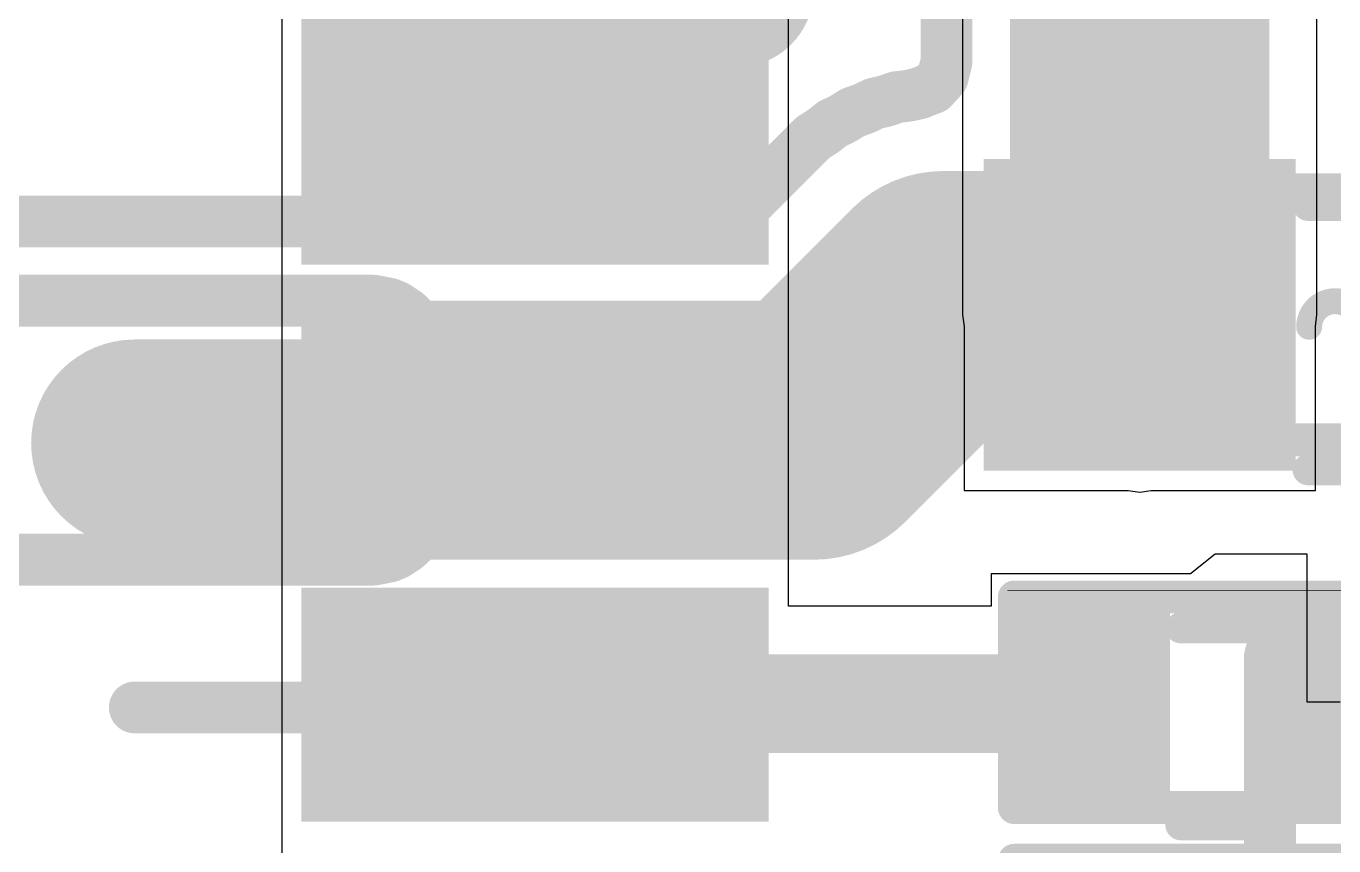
# Model space of a CAD drawing. Header units: inches. Extents: x 0 to 12.4, y -0.6 to 2.2.
# Drawn here: x 0.1964 to 0.395, y 1.0202 to 1.1447 of the extents above; entities that cross this region are included whole.
import ezdxf

# ---------------------------------------------------------------- set-up
doc = ezdxf.new("R2010")
doc.units = ezdxf.units.IN
doc.header["$MEASUREMENT"] = 0
for name, color, linetype in [('Bottom Layer', 5, 'Continuous'), ('Bottom Overlay', 54, 'Continuous'), ('Bottom Paste', 16, 'Continuous'), ('Bottom Solder', 6, 'Continuous'), ('Dimension', 6, 'Continuous'), ('Mechanical 4', 56, 'Continuous'), ('Top Layer', 1, 'Continuous'), ('Top Overlay', 2, 'Continuous'), ('Top Paste', 8, 'Continuous'), ('Top Solder', 216, 'Continuous')]:
    doc.layers.add(name, color=color, linetype=linetype)

# ---------------------------------------------------------------- blocks, each defined once
blk = doc.blocks.new('R___0402_25')
at = {"layer": 'Top Layer'}
for points in [[(-0.0275, -0.0125), (-0.0275, 0.0125), (-0.009499999999999998, 0.0125), (-0.009500000000000001, -0.0125)], [(0.009499999999999998, -0.0125), (0.009500000000000001, 0.0125), (0.0275, 0.0125), (0.0275, -0.0125)]]:
    blk.add_hatch(color=1, dxfattribs=at).paths.add_polyline_path(points)
at = {"layer": 'Top Paste'}
for points in [[(-0.0275, -0.0125), (-0.0275, 0.0125), (-0.009499999999999998, 0.0125), (-0.009500000000000001, -0.0125)], [(0.009499999999999998, -0.0125), (0.009500000000000001, 0.0125), (0.0275, 0.0125), (0.0275, -0.0125)]]:
    blk.add_hatch(color=8, dxfattribs=at).paths.add_polyline_path(points)
at = {"layer": 'Top Solder'}
for points in [[(-0.0296654, -0.0146654), (-0.0296654, 0.0146654), (-0.007334599999999998, 0.0146654), (-0.007334600000000002, -0.0146654)], [(0.007334599999999998, -0.0146654), (0.007334600000000002, 0.0146654), (0.0296654, 0.0146654), (0.0296654, -0.0146654)]]:
    blk.add_hatch(color=216, dxfattribs=at).paths.add_polyline_path(points)
at = {"layer": 'Top Overlay'}
for points in [[(-0.031, 0.016, 0.005, 0.005, 0), (-0.031, -0.016, 0.005, 0.005, 0)], [(0.031, 0.016, 0.005, 0.005, 0), (-0.031, 0.016, 0.005, 0.005, 0)], [(0.031, 0.016, 0.005, 0.005, 0), (0.031, -0.016, 0.005, 0.005, 0)], [(0.031, -0.016, 0.005, 0.005, 0), (-0.031, -0.016, 0.005, 0.005, 0)], [(0.032, -0.017, 0.000127, 0.000127, 0), (-0.032, -0.017, 0.000127, 0.000127, 0)]]:
    blk.add_lwpolyline(points, format="xyseb", dxfattribs=at)
for points in [[(-0.03225, 0.016, 0.0025, 0.0025, 1), (-0.02975, 0.016, 0.0025, 0.0025, 1)], [(-0.03225, 0.016, 0.0025, 0.0025, 1), (-0.02975, 0.016, 0.0025, 0.0025, 1)], [(0.02975, 0.016, 0.0025, 0.0025, 1), (0.03225, 0.016, 0.0025, 0.0025, 1)], [(0.02975, 0.016, 0.0025, 0.0025, 1), (0.03225, 0.016, 0.0025, 0.0025, 1)], [(-0.03225, -0.016, 0.0025, 0.0025, 1), (-0.02975, -0.016, 0.0025, 0.0025, 1)], [(-0.03225, -0.016, 0.0025, 0.0025, 1), (-0.02975, -0.016, 0.0025, 0.0025, 1)], [(0.02975, -0.016, 0.0025, 0.0025, 1), (0.03225, -0.016, 0.0025, 0.0025, 1)], [(0.02975, -0.016, 0.0025, 0.0025, 1), (0.03225, -0.016, 0.0025, 0.0025, 1)], [(-0.0320317, -0.017, 6.35e-05, 6.35e-05, 1), (-0.0319683, -0.017, 6.35e-05, 6.35e-05, 1)], [(0.0319683, -0.017, 6.35e-05, 6.35e-05, 1), (0.0320317, -0.017, 6.35e-05, 6.35e-05, 1)]]:
    blk.add_lwpolyline(points, format="xyseb", close=True, dxfattribs=at)
blk = doc.blocks.new('R___0402_26')
at = {"layer": 'Top Layer'}
for points in [[(-0.0275, -0.0125), (-0.0275, 0.0125), (-0.009499999999999998, 0.0125), (-0.009500000000000001, -0.0125)], [(0.009499999999999998, -0.0125), (0.009500000000000001, 0.0125), (0.0275, 0.0125), (0.0275, -0.0125)]]:
    blk.add_hatch(color=1, dxfattribs=at).paths.add_polyline_path(points)
at = {"layer": 'Top Paste'}
for points in [[(-0.0275, -0.0125), (-0.0275, 0.0125), (-0.009499999999999998, 0.0125), (-0.009500000000000001, -0.0125)], [(0.009499999999999998, -0.0125), (0.009500000000000001, 0.0125), (0.0275, 0.0125), (0.0275, -0.0125)]]:
    blk.add_hatch(color=8, dxfattribs=at).paths.add_polyline_path(points)
at = {"layer": 'Top Solder'}
for points in [[(-0.0296654, -0.0146654), (-0.0296654, 0.0146654), (-0.007334599999999998, 0.0146654), (-0.007334600000000002, -0.0146654)], [(0.007334599999999998, -0.0146654), (0.007334600000000002, 0.0146654), (0.0296654, 0.0146654), (0.0296654, -0.0146654)]]:
    blk.add_hatch(color=216, dxfattribs=at).paths.add_polyline_path(points)
at = {"layer": 'Top Overlay'}
for points in [[(-0.031, 0.016, 0.005, 0.005, 0), (-0.031, -0.016, 0.005, 0.005, 0)], [(0.031, 0.016, 0.005, 0.005, 0), (-0.031, 0.016, 0.005, 0.005, 0)], [(0.031, 0.016, 0.005, 0.005, 0), (0.031, -0.016, 0.005, 0.005, 0)], [(0.031, -0.016, 0.005, 0.005, 0), (-0.031, -0.016, 0.005, 0.005, 0)], [(0.032, -0.017, 0.000127, 0.000127, 0), (-0.032, -0.017, 0.000127, 0.000127, 0)]]:
    blk.add_lwpolyline(points, format="xyseb", dxfattribs=at)
for points in [[(-0.03225, 0.016, 0.0025, 0.0025, 1), (-0.02975, 0.016, 0.0025, 0.0025, 1)], [(-0.03225, 0.016, 0.0025, 0.0025, 1), (-0.02975, 0.016, 0.0025, 0.0025, 1)], [(0.02975, 0.016, 0.0025, 0.0025, 1), (0.03225, 0.016, 0.0025, 0.0025, 1)], [(0.02975, 0.016, 0.0025, 0.0025, 1), (0.03225, 0.016, 0.0025, 0.0025, 1)], [(-0.03225, -0.016, 0.0025, 0.0025, 1), (-0.02975, -0.016, 0.0025, 0.0025, 1)], [(-0.03225, -0.016, 0.0025, 0.0025, 1), (-0.02975, -0.016, 0.0025, 0.0025, 1)], [(0.02975, -0.016, 0.0025, 0.0025, 1), (0.03225, -0.016, 0.0025, 0.0025, 1)], [(0.02975, -0.016, 0.0025, 0.0025, 1), (0.03225, -0.016, 0.0025, 0.0025, 1)], [(-0.0320317, -0.017, 6.35e-05, 6.35e-05, 1), (-0.0319683, -0.017, 6.35e-05, 6.35e-05, 1)], [(0.0319683, -0.017, 6.35e-05, 6.35e-05, 1), (0.0320317, -0.017, 6.35e-05, 6.35e-05, 1)]]:
    blk.add_lwpolyline(points, format="xyseb", close=True, dxfattribs=at)
blk = doc.blocks.new('T__________B_44')
at = {"layer": 'Bottom Layer'}
blk.add_hatch(color=5, dxfattribs=at).paths.add_polyline_path([(0.015, 0.03), (-0.015, 0.03), (-0.03, 0.015), (-0.03, -0.015), (-0.015, -0.03), (0.015, -0.03), (0.03, -0.015), (0.03, 0.015)])
at = {"layer": 'Bottom Paste'}
blk.add_hatch(color=16, dxfattribs=at).paths.add_polyline_path([(0.015, 0.03), (-0.015, 0.03), (-0.03, 0.015), (-0.03, -0.015), (-0.015, -0.03), (0.015, -0.03), (0.03, -0.015), (0.03, 0.015)])
at = {"layer": 'Bottom Solder'}
blk.add_hatch(color=6, dxfattribs=at).paths.add_polyline_path([(0.017, 0.034), (-0.017, 0.034), (-0.034, 0.017), (-0.034, -0.017), (-0.017, -0.034), (0.017, -0.034), (0.034, -0.017), (0.034, 0.017)])
at = {"layer": 'Bottom Overlay'}
for points in [[(-0.017, 0.037, 0.007874, 0.007874, 0), (-0.037, 0.017, 0.007874, 0.007874, 0)], [(0.017, 0.037, 0.007874, 0.007874, 0), (-0.017, 0.037, 0.007874, 0.007874, 0)], [(0.017, 0.037, 0.007874, 0.007874, 0), (-0.017, 0.037, 0.007874, 0.007874, 0)], [(0.037, 0.017, 0.007874, 0.007874, 0), (0.017, 0.037, 0.007874, 0.007874, 0)], [(-0.037, 0.017, 0.007874, 0.007874, 0), (-0.037, -0.017, 0.007874, 0.007874, 0)], [(0.037, 0.017, 0.007874, 0.007874, 0), (0.037, -0.017, 0.007874, 0.007874, 0)], [(-0.017, -0.037, 0.007874, 0.007874, 0), (-0.037, -0.017, 0.007874, 0.007874, 0)], [(0.037, -0.017, 0.007874, 0.007874, 0), (0.017, -0.037, 0.007874, 0.007874, 0)], [(0.017, -0.037, 0.007874, 0.007874, 0), (-0.017, -0.037, 0.007874, 0.007874, 0)], [(0.017, -0.037, 0.007874, 0.007874, 0), (-0.017, -0.037, 0.007874, 0.007874, 0)]]:
    blk.add_lwpolyline(points, format="xyseb", dxfattribs=at)
for points in [[(-0.0189685, 0.037, 0.003937, 0.003937, 1), (-0.0150315, 0.037, 0.003937, 0.003937, 1)], [(-0.0189685, 0.037, 0.003937, 0.003937, 1), (-0.0150315, 0.037, 0.003937, 0.003937, 1)], [(-0.0189685, 0.037, 0.003937, 0.003937, 1), (-0.0150315, 0.037, 0.003937, 0.003937, 1)], [(0.0150315, 0.037, 0.003937, 0.003937, 1), (0.0189685, 0.037, 0.003937, 0.003937, 1)], [(0.0150315, 0.037, 0.003937, 0.003937, 1), (0.0189685, 0.037, 0.003937, 0.003937, 1)], [(0.0150315, 0.037, 0.003937, 0.003937, 1), (0.0189685, 0.037, 0.003937, 0.003937, 1)], [(-0.0389685, 0.017, 0.003937, 0.003937, 1), (-0.0350315, 0.017, 0.003937, 0.003937, 1)], [(-0.0389685, 0.017, 0.003937, 0.003937, 1), (-0.0350315, 0.017, 0.003937, 0.003937, 1)], [(0.0350315, 0.017, 0.003937, 0.003937, 1), (0.0389685, 0.017, 0.003937, 0.003937, 1)], [(0.0350315, 0.017, 0.003937, 0.003937, 1), (0.0389685, 0.017, 0.003937, 0.003937, 1)], [(-0.0389685, -0.017, 0.003937, 0.003937, 1), (-0.0350315, -0.017, 0.003937, 0.003937, 1)], [(-0.0389685, -0.017, 0.003937, 0.003937, 1), (-0.0350315, -0.017, 0.003937, 0.003937, 1)], [(0.0350315, -0.017, 0.003937, 0.003937, 1), (0.0389685, -0.017, 0.003937, 0.003937, 1)], [(0.0350315, -0.017, 0.003937, 0.003937, 1), (0.0389685, -0.017, 0.003937, 0.003937, 1)], [(-0.0189685, -0.037, 0.003937, 0.003937, 1), (-0.0150315, -0.037, 0.003937, 0.003937, 1)], [(-0.0189685, -0.037, 0.003937, 0.003937, 1), (-0.0150315, -0.037, 0.003937, 0.003937, 1)], [(-0.0189685, -0.037, 0.003937, 0.003937, 1), (-0.0150315, -0.037, 0.003937, 0.003937, 1)], [(0.0150315, -0.037, 0.003937, 0.003937, 1), (0.0189685, -0.037, 0.003937, 0.003937, 1)], [(0.0150315, -0.037, 0.003937, 0.003937, 1), (0.0189685, -0.037, 0.003937, 0.003937, 1)], [(0.0150315, -0.037, 0.003937, 0.003937, 1), (0.0189685, -0.037, 0.003937, 0.003937, 1)]]:
    blk.add_lwpolyline(points, format="xyseb", close=True, dxfattribs=at)
blk = doc.blocks.new('TYPE_C_31_M_17__56')
at = {"layer": 'Top Layer'}
for points in [[(-0.12598425, 0.10984255), (-0.09055115, 0.10984255), (-0.09055115, 0.04685045), (-0.12598425, 0.04685045)], [(-0.04606295, 0.04685045), (-0.07362205, 0.04685045), (-0.07362205, 0.10984255), (-0.04606295, 0.10984255)], [(-0.005905449999999997, 0.04685045), (-0.03346455, 0.04685045), (-0.03346455, 0.10984255), (-0.005905450000000003, 0.10984255)]]:
    blk.add_hatch(color=1, dxfattribs=at).paths.add_polyline_path(points)
at = {"layer": 'Top Paste'}
for points in [[(-0.12598425, 0.10984255), (-0.09055115, 0.10984255), (-0.09055115, 0.04685045), (-0.12598425, 0.04685045)], [(-0.04606295, 0.04685045), (-0.07362205, 0.04685045), (-0.07362205, 0.10984255), (-0.04606295, 0.10984255)], [(-0.005905449999999997, 0.04685045), (-0.03346455, 0.04685045), (-0.03346455, 0.10984255), (-0.005905450000000003, 0.10984255)]]:
    blk.add_hatch(color=8, dxfattribs=at).paths.add_polyline_path(points)
at = {"layer": 'Top Solder'}
for points in [[(-0.12998425, 0.11384255), (-0.08655115, 0.11384255), (-0.08655115, 0.04285045), (-0.12998425, 0.04285045)], [(-0.04206295, 0.04285045), (-0.07762205, 0.04285045), (-0.07762205, 0.11384255), (-0.04206295, 0.11384255)], [(-0.001905449999999997, 0.04285045), (-0.03746455, 0.04285045), (-0.03746455, 0.11384255), (-0.001905450000000003, 0.11384255)]]:
    blk.add_hatch(color=216, dxfattribs=at).paths.add_polyline_path(points)
blk = doc.blocks.new('_____0603_57')
at = {"layer": 'Top Layer'}
for points in [[(-0.01377945, -0.01968505), (-0.05314955, -0.01968505), (-0.05314955, 0.01968505), (-0.01377945, 0.01968505)], [(0.05314965, -0.01968505), (0.01377955, -0.01968505), (0.01377955, 0.01968505), (0.05314965, 0.01968505)]]:
    blk.add_hatch(color=1, dxfattribs=at).paths.add_polyline_path(points)
at = {"layer": 'Top Paste'}
for points in [[(-0.01377945, -0.01968505), (-0.05314955, -0.01968505), (-0.05314955, 0.01968505), (-0.01377945, 0.01968505)], [(0.05314965, -0.01968505), (0.01377955, -0.01968505), (0.01377955, 0.01968505), (0.05314965, 0.01968505)]]:
    blk.add_hatch(color=8, dxfattribs=at).paths.add_polyline_path(points)
at = {"layer": 'Top Solder'}
for points in [[(-0.009779449999999997, -0.02368505), (-0.05714955, -0.02368505), (-0.05714955, 0.02368505), (-0.009779450000000004, 0.02368505)], [(0.05714965, -0.02368505), (0.009779550000000003, -0.02368505), (0.009779549999999996, 0.02368505), (0.05714965, 0.02368505)]]:
    blk.add_hatch(color=216, dxfattribs=at).paths.add_polyline_path(points)
at = {"layer": 'Top Overlay'}
for points in [[(0.01, 0.019, 0.005, 0.005, 0), (-0.01, 0.019, 0.005, 0.005, 0)], [(-0.0076122, -0.0001008, 0.003937, 0.003937, -0.7701644861592942), (0, 0, 0.003937, 0.003937, 0)], [(0.0077265, 0.0018093, 0.003937, 0.003937, -0.7841168953440428), (0.0002784, 7.75e-05, 0.003937, 0.003937, 0)], [(0.01, -0.019, 0.005, 0.005, 0), (-0.01, -0.019, 0.005, 0.005, 0)]]:
    blk.add_lwpolyline(points, format="xyseb", dxfattribs=at)
for points in [[(-0.01125, 0.019, 0.0025, 0.0025, 1), (-0.00875, 0.019, 0.0025, 0.0025, 1)], [(0.00875, 0.019, 0.0025, 0.0025, 1), (0.01125, 0.019, 0.0025, 0.0025, 1)], [(-0.0007058, 7.75e-05, 0.0019685, 0.0019685, 1), (0.0012626, 7.75e-05, 0.0019685, 0.0019685, 1)], [(0.0067423, 0.0018093, 0.0019685, 0.0019685, 1), (0.0087107, 0.0018093, 0.0019685, 0.0019685, 1)], [(-0.0085964, -0.0001008, 0.0019685, 0.0019685, 1), (-0.006628, -0.0001008, 0.0019685, 0.0019685, 1)], [(-0.0009842, 0, 0.0019685, 0.0019685, 1), (0.0009842, 0, 0.0019685, 0.0019685, 1)], [(-0.01125, -0.019, 0.0025, 0.0025, 1), (-0.00875, -0.019, 0.0025, 0.0025, 1)], [(0.00875, -0.019, 0.0025, 0.0025, 1), (0.01125, -0.019, 0.0025, 0.0025, 1)]]:
    blk.add_lwpolyline(points, format="xyseb", close=True, dxfattribs=at)

msp = doc.modelspace()

# ---------------------------------------------------------------- hatches: boundary and pattern name
at = {"layer": 'Dimension'}
h = msp.add_hatch(color=6, dxfattribs=at)
edge = h.paths.add_edge_path()
edge.add_arc((0.2766675, 1.1502722), 0.011811, 0, 360)
h = msp.add_hatch(color=6, dxfattribs=at)
edge = h.paths.add_edge_path()
edge.add_arc((0.3042265, 1.1502722), 0.011811, 0, 360)

# ---------------------------------------------------------------- linework, layer by layer
for points in [[(0.3637738, 1.1030281, 0.0314961, 0.0314961, 0), (0.3637738, 1.1635596, 0.0314961, 0.0314961, 0)], [(0.336195, 1.1393291, 0.007874, 0.007874, 0), (0.336195, 1.150114, 0.007874, 0.007874, 0)], [(0.3356293, 1.137048, 0.007874, 0.007874, 0), (0.336195, 1.1393291, 0.007874, 0.007874, 0)], [(0.3340633, 1.1352956, 0.007874, 0.007874, 0), (0.3356293, 1.137048, 0.007874, 0.007874, 0)], [(0.3307021, 1.1342085, 0.007874, 0.007874, 0), (0.3321715, 1.1345439, 0.007874, 0.007874, 0)], [(0.3321611, 1.1345896, 0.007874, 0.007874, 0), (0.3340633, 1.1352956, 0.007874, 0.007874, 0)], [(0.3321611, 1.1345896, 0.007874, 0.007874, 0), (0.3321715, 1.1345439, 0.007874, 0.007874, 0)], [(0.3238896, 1.1323095, 0.007874, 0.007874, 0), (0.3250011, 1.1328448, 0.007874, 0.007874, 0)], [(0.325001, 1.1328448, 0.007874, 0.007874, 0), (0.3252478, 1.1329635, 0.007874, 0.007874, 0)], [(0.325001, 1.1328448, 0.007874, 0.007874, 0), (0.3250011, 1.1328448, 0.007874, 0.007874, 0)], [(0.3252478, 1.1329635, 0.007874, 0.007874, 0), (0.3255144, 1.1330244, 0.007874, 0.007874, 0)], [(0.3255144, 1.1330244, 0.007874, 0.007874, 0), (0.325515, 1.1330246, 0.007874, 0.007874, 0)], [(0.325515, 1.1330246, 0.007874, 0.007874, 0), (0.3267174, 1.1332991, 0.007874, 0.007874, 0)], [(0.3267174, 1.1332991, 0.007874, 0.007874, 0), (0.327243, 1.1334505, 0.007874, 0.007874, 0)], [(0.327243, 1.1334505, 0.007874, 0.007874, 0), (0.3286653, 1.1339481, 0.007874, 0.007874, 0)], [(0.3286653, 1.1339481, 0.007874, 0.007874, 0), (0.3289377, 1.1339788, 0.007874, 0.007874, 0)], [(0.3289377, 1.1339788, 0.007874, 0.007874, 0), (0.3289378, 1.1339788, 0.007874, 0.007874, 0)], [(0.3289378, 1.1339788, 0.007874, 0.007874, 0), (0.3301628, 1.1341169, 0.007874, 0.007874, 0)], [(0.3301628, 1.1341169, 0.007874, 0.007874, 0), (0.3307021, 1.1342085, 0.007874, 0.007874, 0)], [(0.3190962, 1.1300012, 0.007874, 0.007874, 0), (0.320207, 1.1305361, 0.007874, 0.007874, 0)], [(0.320207, 1.1305361, 0.007874, 0.007874, 0), (0.3206858, 1.1308007, 0.007874, 0.007874, 0)], [(0.3206858, 1.1308007, 0.007874, 0.007874, 0), (0.3217298, 1.1314567, 0.007874, 0.007874, 0)], [(0.3217298, 1.1314567, 0.007874, 0.007874, 0), (0.3217302, 1.1314569, 0.007874, 0.007874, 0)], [(0.3217302, 1.1314569, 0.007874, 0.007874, 0), (0.3219619, 1.1316025, 0.007874, 0.007874, 0)], [(0.3219619, 1.1316025, 0.007874, 0.007874, 0), (0.3222203, 1.1316929, 0.007874, 0.007874, 0)], [(0.3222203, 1.1316929, 0.007874, 0.007874, 0), (0.3222205, 1.131693, 0.007874, 0.007874, 0)], [(0.3222205, 1.131693, 0.007874, 0.007874, 0), (0.3233841, 1.1321002, 0.007874, 0.007874, 0)], [(0.3233841, 1.1321002, 0.007874, 0.007874, 0), (0.3238896, 1.1323095, 0.007874, 0.007874, 0)], [(0.3161805, 1.1279698, 0.007874, 0.007874, 0), (0.3172247, 1.128626, 0.007874, 0.007874, 0)], [(0.3172247, 1.128626, 0.007874, 0.007874, 0), (0.3176709, 1.1289426, 0.007874, 0.007874, 0)], [(0.3176709, 1.1289426, 0.007874, 0.007874, 0), (0.3186348, 1.1297113, 0.007874, 0.007874, 0)], [(0.3186348, 1.1297113, 0.007874, 0.007874, 0), (0.3186351, 1.1297115, 0.007874, 0.007874, 0)], [(0.3186351, 1.1297115, 0.007874, 0.007874, 0), (0.3188491, 1.1298821, 0.007874, 0.007874, 0)], [(0.3188491, 1.1298821, 0.007874, 0.007874, 0), (0.3190958, 1.1300009, 0.007874, 0.007874, 0)], [(0.3190958, 1.1300009, 0.007874, 0.007874, 0), (0.3190962, 1.1300012, 0.007874, 0.007874, 0)], [(0.3044132, 1.1162887, 0.007874, 0.007874, 0), (0.3146889, 1.1265645, 0.007874, 0.007874, 0)], [(0.3146889, 1.1265645, 0.007874, 0.007874, 0), (0.3157549, 1.1276304, 0.007874, 0.007874, 0)], [(0.3157549, 1.1276304, 0.007874, 0.007874, 0), (0.315755, 1.1276306, 0.007874, 0.007874, 0)], [(0.315755, 1.1276306, 0.007874, 0.007874, 0), (0.3159485, 1.127824, 0.007874, 0.007874, 0)], [(0.3159485, 1.127824, 0.007874, 0.007874, 0), (0.3161801, 1.1279696, 0.007874, 0.007874, 0)], [(0.3161801, 1.1279696, 0.007874, 0.007874, 0), (0.3161805, 1.1279698, 0.007874, 0.007874, 0)], [(0.3160376, 1.0833431, 0.0393701, 0.0393701, 0), (0.3357226, 1.1030281, 0.0393701, 0.0393701, 0)], [(0.3357226, 1.1030281, 0.0393701, 0.0393701, 0), (0.3637738, 1.1030281, 0.0393701, 0.0393701, 0)], [(0.1699797, 1.1150557, 0.007874, 0.007874, 0), (0.2488215, 1.1150557, 0.007874, 0.007874, 0)], [(0.2488215, 1.1150557, 0.007874, 0.007874, 0), (0.2488804, 1.1150528, 0.007874, 0.007874, 0)], [(0.2488804, 1.1150528, 0.007874, 0.007874, 0), (0.2488812, 1.1150528, 0.007874, 0.007874, 0)], [(0.2488812, 1.1150528, 0.007874, 0.007874, 0), (0.249941, 1.1150007, 0.007874, 0.007874, 0)], [(0.249941, 1.1150007, 0.007874, 0.007874, 0), (0.2499422, 1.1150006, 0.007874, 0.007874, 0)], [(0.2499422, 1.1150006, 0.007874, 0.007874, 0), (0.2500005, 1.1149978, 0.007874, 0.007874, 0)], [(0.2500005, 1.1149978, 0.007874, 0.007874, 0), (0.2500592, 1.114992, 0.007874, 0.007874, 0)], [(0.2500592, 1.114992, 0.007874, 0.007874, 0), (0.2500598, 1.1149919, 0.007874, 0.007874, 0)], [(0.2500598, 1.1149919, 0.007874, 0.007874, 0), (0.2505086, 1.1149477, 0.007874, 0.007874, 0)], [(0.2505086, 1.1149477, 0.007874, 0.007874, 0), (0.2505087, 1.1149477, 0.007874, 0.007874, 0)], [(0.2505087, 1.1149477, 0.007874, 0.007874, 0), (0.2505689, 1.1149418, 0.007874, 0.007874, 0)], [(0.2505689, 1.1149418, 0.007874, 0.007874, 0), (0.2506281, 1.114933, 0.007874, 0.007874, 0)], [(0.2506281, 1.114933, 0.007874, 0.007874, 0), (0.2506293, 1.1149328, 0.007874, 0.007874, 0)], [(0.2506293, 1.1149328, 0.007874, 0.007874, 0), (0.2516763, 1.1147775, 0.007874, 0.007874, 0)], [(0.2516763, 1.1147775, 0.007874, 0.007874, 0), (0.2516766, 1.1147774, 0.007874, 0.007874, 0)], [(0.2516766, 1.1147774, 0.007874, 0.007874, 0), (0.2517362, 1.1147686, 0.007874, 0.007874, 0)], [(0.2517362, 1.1147686, 0.007874, 0.007874, 0), (0.2519593, 1.1147242, 0.007874, 0.007874, 0)], [(0.2519593, 1.1147242, 0.007874, 0.007874, 0), (0.2534581, 1.1146611, 0.007874, 0.007874, 0)], [(0.2534581, 1.1146611, 0.007874, 0.007874, 0), (0.2550761, 1.1148435, 0.007874, 0.007874, 0)], [(0.2550761, 1.1148435, 0.007874, 0.007874, 0), (0.2550765, 1.1148435, 0.007874, 0.007874, 0)], [(0.2550765, 1.1148435, 0.007874, 0.007874, 0), (0.2552126, 1.1148588, 0.007874, 0.007874, 0)], [(0.2552126, 1.1148588, 0.007874, 0.007874, 0), (0.3009612, 1.1148588, 0.007874, 0.007874, 0)], [(0.3009612, 1.1148588, 0.007874, 0.007874, 0), (0.3028294, 1.1152304, 0.007874, 0.007874, 0)], [(0.3028294, 1.1152304, 0.007874, 0.007874, 0), (0.3044132, 1.1162887, 0.007874, 0.007874, 0)], [(0.1699797, 1.1030281, 0.007874, 0.007874, 0), (0.2488215, 1.1030281, 0.007874, 0.007874, 0)], [(0.2488215, 1.1030281, 0.007874, 0.007874, 0), (0.2493898, 1.1029721, 0.007874, 0.007874, 0)], [(0.2493898, 1.1029721, 0.007874, 0.007874, 0), (0.2506609, 1.1027193, 0.007874, 0.007874, 0)], [(0.2506609, 1.1027193, 0.007874, 0.007874, 0), (0.2515533, 1.1025418, 0.007874, 0.007874, 0)], [(0.2515533, 1.1025418, 0.007874, 0.007874, 0), (0.2526034, 1.1021069, 0.007874, 0.007874, 0)], [(0.2526034, 1.1021069, 0.007874, 0.007874, 0), (0.2541944, 1.1010438, 0.007874, 0.007874, 0)], [(0.2541944, 1.1010438, 0.007874, 0.007874, 0), (0.2549981, 1.1002401, 0.007874, 0.007874, 0)], [(0.2569824, 1.0833431, 0.0393701, 0.0393701, 0), (0.3160376, 1.0833431, 0.0393701, 0.0393701, 0)], [(0.2549981, 1.1002401, 0.007874, 0.007874, 0), (0.2560611, 1.0986492, 0.007874, 0.007874, 0)], [(0.2560611, 1.0986492, 0.007874, 0.007874, 0), (0.2564961, 1.097599, 0.007874, 0.007874, 0)], [(0.2564961, 1.097599, 0.007874, 0.007874, 0), (0.2569265, 1.0954356, 0.007874, 0.007874, 0)], [(0.2550139, 1.0813746, 0.0314961, 0.0314961, 0), (0.2569824, 1.0833431, 0.0314961, 0.0314961, 0)], [(0.2569265, 1.0954356, 0.007874, 0.007874, 0), (0.2569824, 1.0948672, 0.007874, 0.007874, 0)], [(0.2569824, 1.071819, 0.007874, 0.007874, 0), (0.2569824, 1.0948672, 0.007874, 0.007874, 0)], [(0.2128879, 1.0813746, 0.0314961, 0.0314961, 0), (0.2550139, 1.0813746, 0.0314961, 0.0314961, 0)], [(0.2564961, 1.0690872, 0.007874, 0.007874, 0), (0.2569265, 1.0712506, 0.007874, 0.007874, 0)], [(0.2569265, 1.0712506, 0.007874, 0.007874, 0), (0.2569824, 1.071819, 0.007874, 0.007874, 0)], [(0.2560611, 1.068037, 0.007874, 0.007874, 0), (0.2564961, 1.0690872, 0.007874, 0.007874, 0)], [(0.2549981, 1.0664461, 0.007874, 0.007874, 0), (0.2560611, 1.068037, 0.007874, 0.007874, 0)], [(0.2526035, 1.0645794, 0.007874, 0.007874, 0), (0.2541943, 1.0656423, 0.007874, 0.007874, 0)], [(0.2541943, 1.0656423, 0.007874, 0.007874, 0), (0.2549981, 1.0664461, 0.007874, 0.007874, 0)], [(0.1821793, 1.063658, 0.007874, 0.007874, 0), (0.2488215, 1.063658, 0.007874, 0.007874, 0)], [(0.2488215, 1.063658, 0.007874, 0.007874, 0), (0.2493899, 1.063714, 0.007874, 0.007874, 0)], [(0.2493899, 1.063714, 0.007874, 0.007874, 0), (0.2515533, 1.0641444, 0.007874, 0.007874, 0)], [(0.2515533, 1.0641444, 0.007874, 0.007874, 0), (0.2526035, 1.0645794, 0.007874, 0.007874, 0)], [(0.3859829, 1.0513746, 0.007874, 0.007874, 0), (0.3877698, 1.0531615, 0.007874, 0.007874, 0)], [(0.3877698, 1.0531615, 0.007874, 0.007874, 0), (0.3902108, 1.0538155, 0.007874, 0.007874, 0)], [(0.3902108, 1.0538155, 0.007874, 0.007874, 0), (0.4248084, 1.0538155, 0.007874, 0.007874, 0)], [(0.3853289, 1.0489336, 0.007874, 0.007874, 0), (0.3859829, 1.0513746, 0.007874, 0.007874, 0)], [(0.3853289, 1.0150882, 0.007874, 0.007874, 0), (0.3853289, 1.0489336, 0.007874, 0.007874, 0)], [(0.352258, 1.0412171, 0.007874, 0.007874, 0), (0.3550139, 1.043973, 0.007874, 0.007874, 0)], [(0.2128879, 1.0412171, 0.007874, 0.007874, 0), (0.352258, 1.0412171, 0.007874, 0.007874, 0)]]:
    msp.add_lwpolyline(points, format="xyseb", dxfattribs=at)
for points in [[(0.3342265, 1.1393291, 0.003937, 0.003937, 1), (0.3381635, 1.1393291, 0.003937, 0.003937, 1)], [(0.3342265, 1.1393291, 0.003937, 0.003937, 1), (0.3381635, 1.1393291, 0.003937, 0.003937, 1)], [(0.3336608, 1.137048, 0.003937, 0.003937, 1), (0.3375978, 1.137048, 0.003937, 0.003937, 1)], [(0.3336608, 1.137048, 0.003937, 0.003937, 1), (0.3375978, 1.137048, 0.003937, 0.003937, 1)], [(0.3301926, 1.1345896, 0.003937, 0.003937, 1), (0.3341296, 1.1345896, 0.003937, 0.003937, 1)], [(0.3301926, 1.1345896, 0.003937, 0.003937, 1), (0.3341296, 1.1345896, 0.003937, 0.003937, 1)], [(0.330203, 1.1345439, 0.003937, 0.003937, 1), (0.33414, 1.1345439, 0.003937, 0.003937, 1)], [(0.330203, 1.1345439, 0.003937, 0.003937, 1), (0.33414, 1.1345439, 0.003937, 0.003937, 1)], [(0.3320948, 1.1352956, 0.003937, 0.003937, 1), (0.3360318, 1.1352956, 0.003937, 0.003937, 1)], [(0.3320948, 1.1352956, 0.003937, 0.003937, 1), (0.3360318, 1.1352956, 0.003937, 0.003937, 1)], [(0.3230325, 1.1328448, 0.003937, 0.003937, 1), (0.3269695, 1.1328448, 0.003937, 0.003937, 1)], [(0.3230325, 1.1328448, 0.003937, 0.003937, 1), (0.3269695, 1.1328448, 0.003937, 0.003937, 1)], [(0.3230326, 1.1328448, 0.003937, 0.003937, 1), (0.3269696, 1.1328448, 0.003937, 0.003937, 1)], [(0.3230326, 1.1328448, 0.003937, 0.003937, 1), (0.3269696, 1.1328448, 0.003937, 0.003937, 1)], [(0.3232793, 1.1329635, 0.003937, 0.003937, 1), (0.3272163, 1.1329635, 0.003937, 0.003937, 1)], [(0.3232793, 1.1329635, 0.003937, 0.003937, 1), (0.3272163, 1.1329635, 0.003937, 0.003937, 1)], [(0.3235459, 1.1330244, 0.003937, 0.003937, 1), (0.3274829, 1.1330244, 0.003937, 0.003937, 1)], [(0.3235459, 1.1330244, 0.003937, 0.003937, 1), (0.3274829, 1.1330244, 0.003937, 0.003937, 1)], [(0.3235465, 1.1330246, 0.003937, 0.003937, 1), (0.3274835, 1.1330246, 0.003937, 0.003937, 1)], [(0.3235465, 1.1330246, 0.003937, 0.003937, 1), (0.3274835, 1.1330246, 0.003937, 0.003937, 1)], [(0.3247489, 1.1332991, 0.003937, 0.003937, 1), (0.3286859, 1.1332991, 0.003937, 0.003937, 1)], [(0.3247489, 1.1332991, 0.003937, 0.003937, 1), (0.3286859, 1.1332991, 0.003937, 0.003937, 1)], [(0.3252745, 1.1334505, 0.003937, 0.003937, 1), (0.3292115, 1.1334505, 0.003937, 0.003937, 1)], [(0.3252745, 1.1334505, 0.003937, 0.003937, 1), (0.3292115, 1.1334505, 0.003937, 0.003937, 1)], [(0.3266968, 1.1339481, 0.003937, 0.003937, 1), (0.3306338, 1.1339481, 0.003937, 0.003937, 1)], [(0.3266968, 1.1339481, 0.003937, 0.003937, 1), (0.3306338, 1.1339481, 0.003937, 0.003937, 1)], [(0.3269692, 1.1339788, 0.003937, 0.003937, 1), (0.3309062, 1.1339788, 0.003937, 0.003937, 1)], [(0.3269692, 1.1339788, 0.003937, 0.003937, 1), (0.3309062, 1.1339788, 0.003937, 0.003937, 1)], [(0.3269693, 1.1339788, 0.003937, 0.003937, 1), (0.3309063, 1.1339788, 0.003937, 0.003937, 1)], [(0.3269693, 1.1339788, 0.003937, 0.003937, 1), (0.3309063, 1.1339788, 0.003937, 0.003937, 1)], [(0.3281943, 1.1341169, 0.003937, 0.003937, 1), (0.3321313, 1.1341169, 0.003937, 0.003937, 1)], [(0.3281943, 1.1341169, 0.003937, 0.003937, 1), (0.3321313, 1.1341169, 0.003937, 0.003937, 1)], [(0.3287336, 1.1342085, 0.003937, 0.003937, 1), (0.3326706, 1.1342085, 0.003937, 0.003937, 1)], [(0.3287336, 1.1342085, 0.003937, 0.003937, 1), (0.3326706, 1.1342085, 0.003937, 0.003937, 1)], [(0.3182385, 1.1305361, 0.003937, 0.003937, 1), (0.3221755, 1.1305361, 0.003937, 0.003937, 1)], [(0.3182385, 1.1305361, 0.003937, 0.003937, 1), (0.3221755, 1.1305361, 0.003937, 0.003937, 1)], [(0.3187173, 1.1308007, 0.003937, 0.003937, 1), (0.3226543, 1.1308007, 0.003937, 0.003937, 1)], [(0.3187173, 1.1308007, 0.003937, 0.003937, 1), (0.3226543, 1.1308007, 0.003937, 0.003937, 1)], [(0.3197613, 1.1314567, 0.003937, 0.003937, 1), (0.3236983, 1.1314567, 0.003937, 0.003937, 1)], [(0.3197613, 1.1314567, 0.003937, 0.003937, 1), (0.3236983, 1.1314567, 0.003937, 0.003937, 1)], [(0.3197617, 1.1314569, 0.003937, 0.003937, 1), (0.3236987, 1.1314569, 0.003937, 0.003937, 1)], [(0.3197617, 1.1314569, 0.003937, 0.003937, 1), (0.3236987, 1.1314569, 0.003937, 0.003937, 1)], [(0.3199934, 1.1316025, 0.003937, 0.003937, 1), (0.3239304, 1.1316025, 0.003937, 0.003937, 1)], [(0.3199934, 1.1316025, 0.003937, 0.003937, 1), (0.3239304, 1.1316025, 0.003937, 0.003937, 1)], [(0.3202518, 1.1316929, 0.003937, 0.003937, 1), (0.3241888, 1.1316929, 0.003937, 0.003937, 1)], [(0.3202518, 1.1316929, 0.003937, 0.003937, 1), (0.3241888, 1.1316929, 0.003937, 0.003937, 1)], [(0.320252, 1.131693, 0.003937, 0.003937, 1), (0.324189, 1.131693, 0.003937, 0.003937, 1)], [(0.320252, 1.131693, 0.003937, 0.003937, 1), (0.324189, 1.131693, 0.003937, 0.003937, 1)], [(0.3214156, 1.1321002, 0.003937, 0.003937, 1), (0.3253526, 1.1321002, 0.003937, 0.003937, 1)], [(0.3214156, 1.1321002, 0.003937, 0.003937, 1), (0.3253526, 1.1321002, 0.003937, 0.003937, 1)], [(0.3219211, 1.1323095, 0.003937, 0.003937, 1), (0.3258581, 1.1323095, 0.003937, 0.003937, 1)], [(0.3219211, 1.1323095, 0.003937, 0.003937, 1), (0.3258581, 1.1323095, 0.003937, 0.003937, 1)], [(0.3152562, 1.128626, 0.003937, 0.003937, 1), (0.3191932, 1.128626, 0.003937, 0.003937, 1)], [(0.3152562, 1.128626, 0.003937, 0.003937, 1), (0.3191932, 1.128626, 0.003937, 0.003937, 1)], [(0.3157024, 1.1289426, 0.003937, 0.003937, 1), (0.3196394, 1.1289426, 0.003937, 0.003937, 1)], [(0.3157024, 1.1289426, 0.003937, 0.003937, 1), (0.3196394, 1.1289426, 0.003937, 0.003937, 1)], [(0.3166663, 1.1297113, 0.003937, 0.003937, 1), (0.3206033, 1.1297113, 0.003937, 0.003937, 1)], [(0.3166663, 1.1297113, 0.003937, 0.003937, 1), (0.3206033, 1.1297113, 0.003937, 0.003937, 1)], [(0.3166666, 1.1297115, 0.003937, 0.003937, 1), (0.3206036, 1.1297115, 0.003937, 0.003937, 1)], [(0.3166666, 1.1297115, 0.003937, 0.003937, 1), (0.3206036, 1.1297115, 0.003937, 0.003937, 1)], [(0.3168806, 1.1298821, 0.003937, 0.003937, 1), (0.3208176, 1.1298821, 0.003937, 0.003937, 1)], [(0.3168806, 1.1298821, 0.003937, 0.003937, 1), (0.3208176, 1.1298821, 0.003937, 0.003937, 1)], [(0.3171273, 1.1300009, 0.003937, 0.003937, 1), (0.3210643, 1.1300009, 0.003937, 0.003937, 1)], [(0.3171273, 1.1300009, 0.003937, 0.003937, 1), (0.3210643, 1.1300009, 0.003937, 0.003937, 1)], [(0.3171277, 1.1300012, 0.003937, 0.003937, 1), (0.3210647, 1.1300012, 0.003937, 0.003937, 1)], [(0.3171277, 1.1300012, 0.003937, 0.003937, 1), (0.3210647, 1.1300012, 0.003937, 0.003937, 1)], [(0.3127204, 1.1265645, 0.003937, 0.003937, 1), (0.3166574, 1.1265645, 0.003937, 0.003937, 1)], [(0.3127204, 1.1265645, 0.003937, 0.003937, 1), (0.3166574, 1.1265645, 0.003937, 0.003937, 1)], [(0.3137864, 1.1276304, 0.003937, 0.003937, 1), (0.3177234, 1.1276304, 0.003937, 0.003937, 1)], [(0.3137864, 1.1276304, 0.003937, 0.003937, 1), (0.3177234, 1.1276304, 0.003937, 0.003937, 1)], [(0.3137865, 1.1276306, 0.003937, 0.003937, 1), (0.3177235, 1.1276306, 0.003937, 0.003937, 1)], [(0.3137865, 1.1276306, 0.003937, 0.003937, 1), (0.3177235, 1.1276306, 0.003937, 0.003937, 1)], [(0.31398, 1.127824, 0.003937, 0.003937, 1), (0.317917, 1.127824, 0.003937, 0.003937, 1)], [(0.31398, 1.127824, 0.003937, 0.003937, 1), (0.317917, 1.127824, 0.003937, 0.003937, 1)], [(0.3142116, 1.1279696, 0.003937, 0.003937, 1), (0.3181486, 1.1279696, 0.003937, 0.003937, 1)], [(0.3142116, 1.1279696, 0.003937, 0.003937, 1), (0.3181486, 1.1279696, 0.003937, 0.003937, 1)], [(0.314212, 1.1279698, 0.003937, 0.003937, 1), (0.318149, 1.1279698, 0.003937, 0.003937, 1)], [(0.314212, 1.1279698, 0.003937, 0.003937, 1), (0.318149, 1.1279698, 0.003937, 0.003937, 1)], [(0.3258801, 1.1030281, 0.019685, 0.019685, 1), (0.3455651, 1.1030281, 0.019685, 0.019685, 1)], [(0.3258801, 1.1030281, 0.019685, 0.019685, 1), (0.3455651, 1.1030281, 0.019685, 0.019685, 1)], [(0.3539313, 1.1030281, 0.019685, 0.019685, 1), (0.3736163, 1.1030281, 0.019685, 0.019685, 1)], [(0.246853, 1.1150557, 0.003937, 0.003937, 1), (0.25079, 1.1150557, 0.003937, 0.003937, 1)], [(0.246853, 1.1150557, 0.003937, 0.003937, 1), (0.25079, 1.1150557, 0.003937, 0.003937, 1)], [(0.2469119, 1.1150528, 0.003937, 0.003937, 1), (0.2508489, 1.1150528, 0.003937, 0.003937, 1)], [(0.2469119, 1.1150528, 0.003937, 0.003937, 1), (0.2508489, 1.1150528, 0.003937, 0.003937, 1)], [(0.2469127, 1.1150528, 0.003937, 0.003937, 1), (0.2508497, 1.1150528, 0.003937, 0.003937, 1)], [(0.2469127, 1.1150528, 0.003937, 0.003937, 1), (0.2508497, 1.1150528, 0.003937, 0.003937, 1)], [(0.2479725, 1.1150007, 0.003937, 0.003937, 1), (0.2519095, 1.1150007, 0.003937, 0.003937, 1)], [(0.2479725, 1.1150007, 0.003937, 0.003937, 1), (0.2519095, 1.1150007, 0.003937, 0.003937, 1)], [(0.2479737, 1.1150006, 0.003937, 0.003937, 1), (0.2519107, 1.1150006, 0.003937, 0.003937, 1)], [(0.2479737, 1.1150006, 0.003937, 0.003937, 1), (0.2519107, 1.1150006, 0.003937, 0.003937, 1)], [(0.248032, 1.1149978, 0.003937, 0.003937, 1), (0.251969, 1.1149978, 0.003937, 0.003937, 1)], [(0.248032, 1.1149978, 0.003937, 0.003937, 1), (0.251969, 1.1149978, 0.003937, 0.003937, 1)], [(0.2480907, 1.114992, 0.003937, 0.003937, 1), (0.2520277, 1.114992, 0.003937, 0.003937, 1)], [(0.2480907, 1.114992, 0.003937, 0.003937, 1), (0.2520277, 1.114992, 0.003937, 0.003937, 1)], [(0.2480913, 1.1149919, 0.003937, 0.003937, 1), (0.2520283, 1.1149919, 0.003937, 0.003937, 1)], [(0.2480913, 1.1149919, 0.003937, 0.003937, 1), (0.2520283, 1.1149919, 0.003937, 0.003937, 1)], [(0.2485401, 1.1149477, 0.003937, 0.003937, 1), (0.2524771, 1.1149477, 0.003937, 0.003937, 1)], [(0.2485401, 1.1149477, 0.003937, 0.003937, 1), (0.2524771, 1.1149477, 0.003937, 0.003937, 1)], [(0.2485402, 1.1149477, 0.003937, 0.003937, 1), (0.2524772, 1.1149477, 0.003937, 0.003937, 1)], [(0.2485402, 1.1149477, 0.003937, 0.003937, 1), (0.2524772, 1.1149477, 0.003937, 0.003937, 1)], [(0.2486004, 1.1149418, 0.003937, 0.003937, 1), (0.2525374, 1.1149418, 0.003937, 0.003937, 1)], [(0.2486004, 1.1149418, 0.003937, 0.003937, 1), (0.2525374, 1.1149418, 0.003937, 0.003937, 1)], [(0.2486596, 1.114933, 0.003937, 0.003937, 1), (0.2525966, 1.114933, 0.003937, 0.003937, 1)], [(0.2486596, 1.114933, 0.003937, 0.003937, 1), (0.2525966, 1.114933, 0.003937, 0.003937, 1)], [(0.2486608, 1.1149328, 0.003937, 0.003937, 1), (0.2525978, 1.1149328, 0.003937, 0.003937, 1)], [(0.2486608, 1.1149328, 0.003937, 0.003937, 1), (0.2525978, 1.1149328, 0.003937, 0.003937, 1)], [(0.2497078, 1.1147775, 0.003937, 0.003937, 1), (0.2536448, 1.1147775, 0.003937, 0.003937, 1)], [(0.2497078, 1.1147775, 0.003937, 0.003937, 1), (0.2536448, 1.1147775, 0.003937, 0.003937, 1)], [(0.2497081, 1.1147774, 0.003937, 0.003937, 1), (0.2536451, 1.1147774, 0.003937, 0.003937, 1)], [(0.2497081, 1.1147774, 0.003937, 0.003937, 1), (0.2536451, 1.1147774, 0.003937, 0.003937, 1)], [(0.2497677, 1.1147686, 0.003937, 0.003937, 1), (0.2537047, 1.1147686, 0.003937, 0.003937, 1)], [(0.2497677, 1.1147686, 0.003937, 0.003937, 1), (0.2537047, 1.1147686, 0.003937, 0.003937, 1)], [(0.2499908, 1.1147242, 0.003937, 0.003937, 1), (0.2539278, 1.1147242, 0.003937, 0.003937, 1)], [(0.2499908, 1.1147242, 0.003937, 0.003937, 1), (0.2539278, 1.1147242, 0.003937, 0.003937, 1)], [(0.2514896, 1.1146611, 0.003937, 0.003937, 1), (0.2554266, 1.1146611, 0.003937, 0.003937, 1)], [(0.2514896, 1.1146611, 0.003937, 0.003937, 1), (0.2554266, 1.1146611, 0.003937, 0.003937, 1)], [(0.2531076, 1.1148435, 0.003937, 0.003937, 1), (0.2570446, 1.1148435, 0.003937, 0.003937, 1)], [(0.2531076, 1.1148435, 0.003937, 0.003937, 1), (0.2570446, 1.1148435, 0.003937, 0.003937, 1)], [(0.253108, 1.1148435, 0.003937, 0.003937, 1), (0.257045, 1.1148435, 0.003937, 0.003937, 1)], [(0.253108, 1.1148435, 0.003937, 0.003937, 1), (0.257045, 1.1148435, 0.003937, 0.003937, 1)], [(0.2532441, 1.1148588, 0.003937, 0.003937, 1), (0.2571811, 1.1148588, 0.003937, 0.003937, 1)], [(0.2532441, 1.1148588, 0.003937, 0.003937, 1), (0.2571811, 1.1148588, 0.003937, 0.003937, 1)], [(0.2989927, 1.1148588, 0.003937, 0.003937, 1), (0.3029297, 1.1148588, 0.003937, 0.003937, 1)], [(0.2989927, 1.1148588, 0.003937, 0.003937, 1), (0.3029297, 1.1148588, 0.003937, 0.003937, 1)], [(0.3008609, 1.1152304, 0.003937, 0.003937, 1), (0.3047979, 1.1152304, 0.003937, 0.003937, 1)], [(0.3008609, 1.1152304, 0.003937, 0.003937, 1), (0.3047979, 1.1152304, 0.003937, 0.003937, 1)], [(0.3024447, 1.1162887, 0.003937, 0.003937, 1), (0.3063817, 1.1162887, 0.003937, 0.003937, 1)], [(0.3024447, 1.1162887, 0.003937, 0.003937, 1), (0.3063817, 1.1162887, 0.003937, 0.003937, 1)], [(0.3558998, 1.1030281, 0.015748, 0.015748, 1), (0.3716478, 1.1030281, 0.015748, 0.015748, 1)], [(0.246853, 1.1030281, 0.003937, 0.003937, 1), (0.25079, 1.1030281, 0.003937, 0.003937, 1)], [(0.246853, 1.1030281, 0.003937, 0.003937, 1), (0.25079, 1.1030281, 0.003937, 0.003937, 1)], [(0.2474213, 1.1029721, 0.003937, 0.003937, 1), (0.2513583, 1.1029721, 0.003937, 0.003937, 1)], [(0.2474213, 1.1029721, 0.003937, 0.003937, 1), (0.2513583, 1.1029721, 0.003937, 0.003937, 1)], [(0.2486924, 1.1027193, 0.003937, 0.003937, 1), (0.2526294, 1.1027193, 0.003937, 0.003937, 1)], [(0.2486924, 1.1027193, 0.003937, 0.003937, 1), (0.2526294, 1.1027193, 0.003937, 0.003937, 1)], [(0.2495848, 1.1025418, 0.003937, 0.003937, 1), (0.2535218, 1.1025418, 0.003937, 0.003937, 1)], [(0.2495848, 1.1025418, 0.003937, 0.003937, 1), (0.2535218, 1.1025418, 0.003937, 0.003937, 1)], [(0.2506349, 1.1021069, 0.003937, 0.003937, 1), (0.2545719, 1.1021069, 0.003937, 0.003937, 1)], [(0.2506349, 1.1021069, 0.003937, 0.003937, 1), (0.2545719, 1.1021069, 0.003937, 0.003937, 1)], [(0.2522259, 1.1010438, 0.003937, 0.003937, 1), (0.2561629, 1.1010438, 0.003937, 0.003937, 1)], [(0.2522259, 1.1010438, 0.003937, 0.003937, 1), (0.2561629, 1.1010438, 0.003937, 0.003937, 1)], [(0.2471399, 1.0833431, 0.019685, 0.019685, 1), (0.2668249, 1.0833431, 0.019685, 0.019685, 1)], [(0.2530296, 1.1002401, 0.003937, 0.003937, 1), (0.2569666, 1.1002401, 0.003937, 0.003937, 1)], [(0.2530296, 1.1002401, 0.003937, 0.003937, 1), (0.2569666, 1.1002401, 0.003937, 0.003937, 1)], [(0.2540926, 1.0986492, 0.003937, 0.003937, 1), (0.2580296, 1.0986492, 0.003937, 0.003937, 1)], [(0.2540926, 1.0986492, 0.003937, 0.003937, 1), (0.2580296, 1.0986492, 0.003937, 0.003937, 1)], [(0.3061951, 1.0833431, 0.019685, 0.019685, 1), (0.3258801, 1.0833431, 0.019685, 0.019685, 1)], [(0.3061951, 1.0833431, 0.019685, 0.019685, 1), (0.3258801, 1.0833431, 0.019685, 0.019685, 1)], [(0.2545276, 1.097599, 0.003937, 0.003937, 1), (0.2584646, 1.097599, 0.003937, 0.003937, 1)], [(0.2545276, 1.097599, 0.003937, 0.003937, 1), (0.2584646, 1.097599, 0.003937, 0.003937, 1)], [(0.2491084, 1.0833431, 0.015748, 0.015748, 1), (0.2648564, 1.0833431, 0.015748, 0.015748, 1)], [(0.254958, 1.0954356, 0.003937, 0.003937, 1), (0.258895, 1.0954356, 0.003937, 0.003937, 1)], [(0.254958, 1.0954356, 0.003937, 0.003937, 1), (0.258895, 1.0954356, 0.003937, 0.003937, 1)], [(0.2550139, 1.0948672, 0.003937, 0.003937, 1), (0.2589509, 1.0948672, 0.003937, 0.003937, 1)], [(0.2550139, 1.0948672, 0.003937, 0.003937, 1), (0.2589509, 1.0948672, 0.003937, 0.003937, 1)], [(0.2050139, 1.0813746, 0.015748, 0.015748, 1), (0.2207619, 1.0813746, 0.015748, 0.015748, 1)], [(0.2471399, 1.0813746, 0.015748, 0.015748, 1), (0.2628879, 1.0813746, 0.015748, 0.015748, 1)], [(0.2471399, 1.0813746, 0.015748, 0.015748, 1), (0.2628879, 1.0813746, 0.015748, 0.015748, 1)], [(0.254958, 1.0712506, 0.003937, 0.003937, 1), (0.258895, 1.0712506, 0.003937, 0.003937, 1)], [(0.254958, 1.0712506, 0.003937, 0.003937, 1), (0.258895, 1.0712506, 0.003937, 0.003937, 1)], [(0.2550139, 1.071819, 0.003937, 0.003937, 1), (0.2589509, 1.071819, 0.003937, 0.003937, 1)], [(0.2550139, 1.071819, 0.003937, 0.003937, 1), (0.2589509, 1.071819, 0.003937, 0.003937, 1)], [(0.2545276, 1.0690872, 0.003937, 0.003937, 1), (0.2584646, 1.0690872, 0.003937, 0.003937, 1)], [(0.2545276, 1.0690872, 0.003937, 0.003937, 1), (0.2584646, 1.0690872, 0.003937, 0.003937, 1)], [(0.2540926, 1.068037, 0.003937, 0.003937, 1), (0.2580296, 1.068037, 0.003937, 0.003937, 1)], [(0.2540926, 1.068037, 0.003937, 0.003937, 1), (0.2580296, 1.068037, 0.003937, 0.003937, 1)], [(0.2522258, 1.0656423, 0.003937, 0.003937, 1), (0.2561628, 1.0656423, 0.003937, 0.003937, 1)], [(0.2522258, 1.0656423, 0.003937, 0.003937, 1), (0.2561628, 1.0656423, 0.003937, 0.003937, 1)], [(0.2530296, 1.0664461, 0.003937, 0.003937, 1), (0.2569666, 1.0664461, 0.003937, 0.003937, 1)], [(0.2530296, 1.0664461, 0.003937, 0.003937, 1), (0.2569666, 1.0664461, 0.003937, 0.003937, 1)], [(0.246853, 1.063658, 0.003937, 0.003937, 1), (0.25079, 1.063658, 0.003937, 0.003937, 1)], [(0.246853, 1.063658, 0.003937, 0.003937, 1), (0.25079, 1.063658, 0.003937, 0.003937, 1)], [(0.2474214, 1.063714, 0.003937, 0.003937, 1), (0.2513584, 1.063714, 0.003937, 0.003937, 1)], [(0.2474214, 1.063714, 0.003937, 0.003937, 1), (0.2513584, 1.063714, 0.003937, 0.003937, 1)], [(0.2495848, 1.0641444, 0.003937, 0.003937, 1), (0.2535218, 1.0641444, 0.003937, 0.003937, 1)], [(0.2495848, 1.0641444, 0.003937, 0.003937, 1), (0.2535218, 1.0641444, 0.003937, 0.003937, 1)], [(0.250635, 1.0645794, 0.003937, 0.003937, 1), (0.254572, 1.0645794, 0.003937, 0.003937, 1)], [(0.250635, 1.0645794, 0.003937, 0.003937, 1), (0.254572, 1.0645794, 0.003937, 0.003937, 1)], [(0.3858013, 1.0531615, 0.003937, 0.003937, 1), (0.3897383, 1.0531615, 0.003937, 0.003937, 1)], [(0.3858013, 1.0531615, 0.003937, 0.003937, 1), (0.3897383, 1.0531615, 0.003937, 0.003937, 1)], [(0.3882423, 1.0538155, 0.003937, 0.003937, 1), (0.3921793, 1.0538155, 0.003937, 0.003937, 1)], [(0.3882423, 1.0538155, 0.003937, 0.003937, 1), (0.3921793, 1.0538155, 0.003937, 0.003937, 1)], [(0.3840144, 1.0513746, 0.003937, 0.003937, 1), (0.3879514, 1.0513746, 0.003937, 0.003937, 1)], [(0.3840144, 1.0513746, 0.003937, 0.003937, 1), (0.3879514, 1.0513746, 0.003937, 0.003937, 1)], [(0.3833604, 1.0489336, 0.003937, 0.003937, 1), (0.3872974, 1.0489336, 0.003937, 0.003937, 1)], [(0.3833604, 1.0489336, 0.003937, 0.003937, 1), (0.3872974, 1.0489336, 0.003937, 0.003937, 1)], [(0.3530454, 1.043973, 0.003937, 0.003937, 1), (0.3569824, 1.043973, 0.003937, 0.003937, 1)], [(0.2109194, 1.0412171, 0.003937, 0.003937, 1), (0.2148564, 1.0412171, 0.003937, 0.003937, 1)], [(0.3502895, 1.0412171, 0.003937, 0.003937, 1), (0.3542265, 1.0412171, 0.003937, 0.003937, 1)], [(0.3502895, 1.0412171, 0.003937, 0.003937, 1), (0.3542265, 1.0412171, 0.003937, 0.003937, 1)]]:
    msp.add_lwpolyline(points, format="xyseb", close=True, dxfattribs=at)
at = {"layer": 'Mechanical 4'}
for points in [[(0.3911268, 1.117496, 0.0047244, 0.0047244, 0), (0.403944, 1.117496, 0.0047244, 0.0047244, 0)], [(0.3911268, 1.0773385, 0.0047244, 0.0047244, 0), (0.403944, 1.0773385, 0.0047244, 0.0047244, 0)], [(0.3718015, 1.0533227, 0.0047244, 0.0047244, 0), (0.3838992, 1.0533227, 0.0047244, 0.0047244, 0)], [(0.3718015, 1.0234015, 0.0047244, 0.0047244, 0), (0.3838992, 1.0234015, 0.0047244, 0.0047244, 0)]]:
    msp.add_lwpolyline(points, format="xyseb", dxfattribs=at)
for points in [[(0.3899457, 1.117496, 0.0023622, 0.0023622, 1), (0.3923079, 1.117496, 0.0023622, 0.0023622, 1)], [(0.3899457, 1.0773385, 0.0023622, 0.0023622, 1), (0.3923079, 1.0773385, 0.0023622, 0.0023622, 1)], [(0.3706204, 1.0533227, 0.0023622, 0.0023622, 1), (0.3729826, 1.0533227, 0.0023622, 0.0023622, 1)], [(0.3827181, 1.0533227, 0.0023622, 0.0023622, 1), (0.3850803, 1.0533227, 0.0023622, 0.0023622, 1)], [(0.3706204, 1.0234015, 0.0023622, 0.0023622, 1), (0.3729826, 1.0234015, 0.0023622, 0.0023622, 1)], [(0.3827181, 1.0234015, 0.0023622, 0.0023622, 1), (0.3850803, 1.0234015, 0.0023622, 0.0023622, 1)]]:
    msp.add_lwpolyline(points, format="xyseb", close=True, dxfattribs=at)
at = {"layer": 'Top Layer'}
for p, q in [((0.338628, 1.2198629), (0.338628, 1.1008582)), ((0.3924586, 1.1008582), (0.3924586, 1.2198629)), ((0.2352048, 1.1549211), (0.2352048, 1.107559)), ((0.3121968, 1.107559), (0.3121968, 1.1549211)), ((0.2352048, 1.107559), (0.2352047, 1.1025589)), ((0.3121969, 1.1054881), (0.3121968, 1.107559)), ((0.3121968, 1.100488), (0.3121969, 1.1054881)), ((0.2352047, 1.1025589), (0.2352048, 1.100488)), ((0.338628, 1.1008582), (0.3388583, 1.0991089)), ((0.3922283, 1.0991089), (0.3924586, 1.1008582)), ((0.2352048, 1.100488), (0.2352048, 1.0609999)), ((0.3121968, 1.056595), (0.3121968, 1.100488)), ((0.3388583, 1.0991089), (0.3388583, 1.0741732)), ((0.3922283, 1.0741732), (0.3922283, 1.0991089)), ((0.3388583, 1.0741732), (0.363794, 1.0741732)), ((0.363794, 1.0741732), (0.3655433, 1.0739429)), ((0.3655433, 1.0739429), (0.3672926, 1.0741732)), ((0.3672926, 1.0741732), (0.3922283, 1.0741732)), ((0.377, 1.0645001), (0.3732427, 1.0615001)), ((0.3787575, 1.0645), (0.377, 1.0645001)), ((0.3909999, 1.0645), (0.3787575, 1.0645)), ((0.3909999, 1.0419999), (0.3909999, 1.0645)), ((0.2352048, 1.0609999), (0.2352048, 1.0208424)), ((0.3719999, 1.0615), (0.343, 1.0615)), ((0.343, 1.0615), (0.343, 1.056595)), ((0.3732427, 1.0615001), (0.3719999, 1.0615)), ((0.343, 1.056595), (0.3121968, 1.056595)), ((0.3959999, 1.0419999), (0.3909999, 1.0419999)), ((0.2352048, 1.0208424), (0.2352048, 0.9871371))]:
    msp.add_line(p, q, dxfattribs=at)
for points in [[(0.3655433, 1.1008582, 0.0393701, 0.0393701, 0), (0.3655433, 1.2445433, 0.0393701, 0.0393701, 0)], [(0.2737008, 1.0416219, 0.015, 0.015, 0), (0.2738898, 1.0418109, 0.015, 0.015, 0)], [(0.2738898, 1.0418109, 0.015, 0.015, 0), (0.3588109, 1.0418109, 0.015, 0.015, 0)], [(0.3588109, 1.0418109, 0.015, 0.015, 0), (0.359, 1.042, 0.015, 0.015, 0)]]:
    msp.add_lwpolyline(points, format="xyseb", dxfattribs=at)
for points in [[(0.3557008, 1.1008582, 0.019685, 0.019685, 1), (0.3753858, 1.1008582, 0.019685, 0.019685, 1)], [(0.2699508, 1.0416219, 0.0075, 0.0075, 1), (0.2774508, 1.0416219, 0.0075, 0.0075, 1)], [(0.2701398, 1.0418109, 0.0075, 0.0075, 1), (0.2776398, 1.0418109, 0.0075, 0.0075, 1)], [(0.2701398, 1.0418109, 0.0075, 0.0075, 1), (0.2776398, 1.0418109, 0.0075, 0.0075, 1)], [(0.3550609, 1.0418109, 0.0075, 0.0075, 1), (0.3625609, 1.0418109, 0.0075, 0.0075, 1)], [(0.3550609, 1.0418109, 0.0075, 0.0075, 1), (0.3625609, 1.0418109, 0.0075, 0.0075, 1)], [(0.35525, 1.042, 0.0075, 0.0075, 1), (0.36275, 1.042, 0.0075, 0.0075, 1)]]:
    msp.add_lwpolyline(points, format="xyseb", close=True, dxfattribs=at)

# ---------------------------------------------------------------- block references
for name, p, rotation in [('TYPE_C_31_M_17__56', (0.1953543, 1.0219369), 270), ('T__________B_44', (0.433, 1.171), 180), ('_____0603_57', (0.3990079, 1.1008582), 180), ('R___0402_25', (0.3775, 1.042), 180), ('R___0402_26', (0.3775, 1.002), 180)]:
    msp.add_blockref(name, p, dxfattribs=dict(rotation=rotation))

doc.saveas('drawing.dxf')
